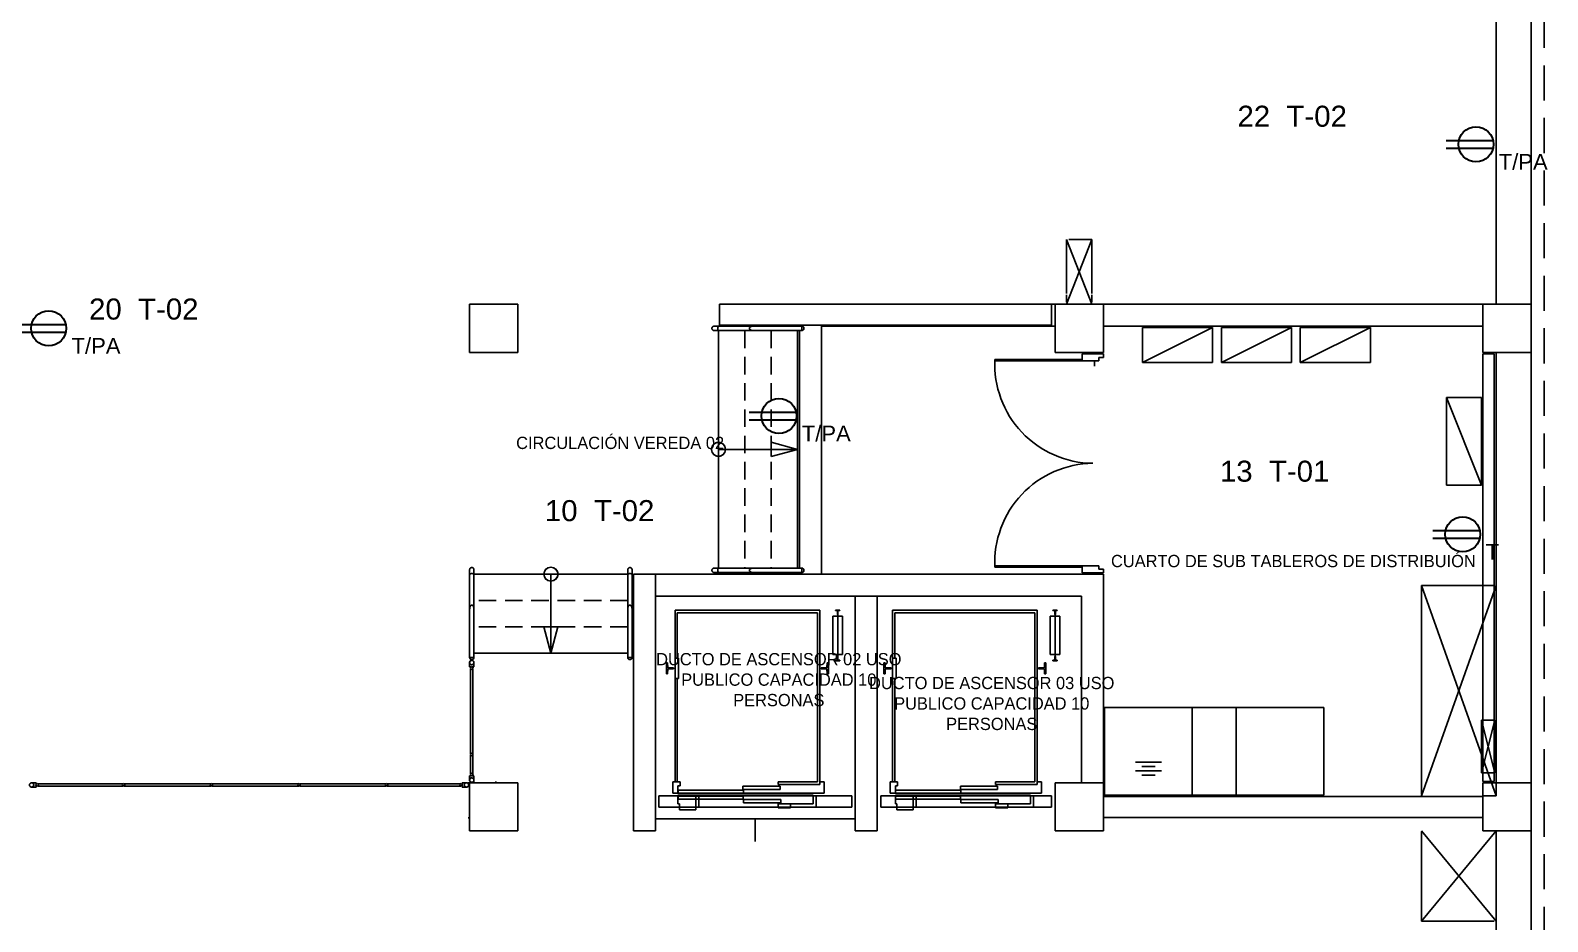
# Model space of a CAD drawing. Header units: metres. Extents: x 0 to 50, y 0 to 40.
# Drawn here: x 32.73 to 50.04, y 9.83 to 20 of the extents above; entities that cross this region are included whole.
import ezdxf

# ---------------------------------------------------------------- set-up
doc = ezdxf.new("R2010")
doc.units = ezdxf.units.M
doc.linetypes.add('dash', pattern=[0.6, 0.4, -0.2])
doc.linetypes.add('trazo pequeño', pattern=[0.3, 0.2, -0.1])
for name, color, linetype in [('ARQ-ASCENSORES', 7, 'Continuous'), ('ARQ-DUCTOS', 7, 'Continuous'), ('ARQ-ESCALERAS', 7, 'Continuous'), ('ARQ-LIMITE', 7, 'Continuous'), ('ARQ-MUROS', 7, 'Continuous'), ('ARQ-NOMBRES', 7, 'Continuous'), ('ARQ-PUERTAS', 7, 'Continuous'), ('EST-COLUMNAS', 7, 'Continuous'), ('EST-PLACAS', 7, 'Continuous')]:
    doc.layers.add(name, color=color, linetype=linetype)
doc.layers.add('IE-TOMAS-T01', color=1, linetype='Continuous', lineweight=30, true_color=0xbb2738)
doc.layers.add('IE-TOMAS-T02', color=5, linetype='Continuous', lineweight=30, true_color=0x1268b2)
doc.styles.add('EI_TEXTO', font='arial.ttf')

# ---------------------------------------------------------------- blocks, each defined once
blk = doc.blocks.new('IE_TN_EST110')
at = {"color": 0, "lineweight": -2}
for p, q in [((-3.4, 0.45), (1.95, 0.45)), ((-3.4, -0.45), (1.95, -0.45))]:
    blk.add_line(p, q, dxfattribs=at)
blk.add_circle((0, 0), 2, dxfattribs=at)
at = {"color": 0, "style": 'EI_TEXTO', "flags": 1}
for tag in ['ALIMENTACION', 'TIPO', 'TABLERO', 'TENSION', 'SISTEMA', 'OBSERVACIONES', 'CONFIGURACION', 'CORRIENTE', 'CLASE_REFERENCIA', 'DESCRIPCION', 'MONTAJE', 'NORMA', 'PAGINA_DGE', 'NUM_TOMAS', 'ESTADO', 'FUENTE_CANTIDADES', 'IP']:
    blk.add_attdef(tag, (0, 0), '', height=2.5, dxfattribs=at)
at = {"color": 0, "style": 'EI_TEXTO'}
for tag, p in [('CODIGO', (10, 0.5)), ('DISTINTIVO', (2.9, -2.6)), ('CIRCUITO', (10, -3)), ('ALTURA', (10, -6.5)), ('NOTA_MONTAJE', (10, -10))]:
    blk.add_attdef(tag, p, '', height=2.5, dxfattribs=at)
blk = doc.blocks.new('IE_TN_M040')
at = {"color": 0, "lineweight": -2}
for p, q in [((-3.4, 0.45), (1.95, 0.45)), ((-3.4, -0.45), (1.95, -0.45))]:
    blk.add_line(p, q, dxfattribs=at)
blk.add_circle((0, 0), 2, dxfattribs=at)
at = {"color": 0, "style": 'EI_TEXTO', "flags": 1}
for tag in ['ALIMENTACION', 'TIPO', 'TABLERO', 'TENSION', 'SISTEMA', 'OBSERVACIONES', 'CONFIGURACION', 'CORRIENTE', 'CLASE_REFERENCIA', 'DESCRIPCION', 'MONTAJE', 'NORMA', 'PAGINA_DGE', 'NUM_TOMAS', 'ESTADO', 'FUENTE_CANTIDADES', 'IP']:
    blk.add_attdef(tag, (0, 0), '', height=2.5, dxfattribs=at)
at = {"color": 0, "style": 'EI_TEXTO'}
for tag, p in [('CODIGO', (10, 0.5)), ('DISTINTIVO', (2.9, -2.6)), ('CIRCUITO', (10, -3)), ('ALTURA', (10, -6.5)), ('NOTA_MONTAJE', (10, -10))]:
    blk.add_attdef(tag, p, '', height=2.5, dxfattribs=at)

msp = doc.modelspace()

# ---------------------------------------------------------------- linework, layer by layer
at = {"layer": 'ARQ-ASCENSORES', "color": 0, "lineweight": -2}
for p, q in [((41.735, 13.385), (40.085, 13.385)), ((40.085, 13.385), (40.085, 11.425)), ((40.11, 12.835), (40.11, 13.355)), ((40.11, 13.355), (41.71, 13.355)), ((41.71, 13.355), (41.71, 11.425)), ((41.735, 11.397), (41.735, 13.385)), ((41.915, 13.386), (41.965, 13.386)), ((41.915, 13.38), (41.915, 13.386)), ((41.937, 13.38), (41.915, 13.38)), ((41.937, 13.336), (41.937, 13.38)), ((41.943, 13.336), (41.937, 13.336)), ((41.94, 12.806), (41.94, 13.386)), ((41.965, 13.38), (41.943, 13.38)), ((41.943, 13.38), (41.943, 13.336)), ((41.965, 13.386), (41.965, 13.38)), ((44.215, 13.385), (42.565, 13.385)), ((42.565, 13.385), (42.565, 11.425)), ((42.59, 12.835), (42.59, 13.355)), ((42.59, 13.355), (44.19, 13.355)), ((44.19, 13.355), (44.19, 11.425)), ((44.215, 11.397), (44.215, 13.385)), ((44.395, 13.386), (44.445, 13.386)), ((44.395, 13.38), (44.395, 13.386)), ((44.417, 13.38), (44.395, 13.38)), ((44.417, 13.336), (44.417, 13.38)), ((44.423, 13.336), (44.417, 13.336)), ((44.42, 12.806), (44.42, 13.386)), ((44.445, 13.38), (44.423, 13.38)), ((44.423, 13.38), (44.423, 13.336)), ((44.445, 13.386), (44.445, 13.38)), ((41.885, 12.88), (41.885, 13.316)), ((41.885, 13.316), (41.995, 13.316)), ((41.995, 13.316), (41.995, 12.88)), ((44.365, 12.88), (44.365, 13.316)), ((44.365, 13.316), (44.475, 13.316)), ((44.475, 13.316), (44.475, 12.88)), ((40.125, 12.835), (40.085, 12.835)), ((40.125, 12.605), (40.125, 12.835)), ((41.995, 12.88), (41.885, 12.88)), ((41.937, 12.812), (41.915, 12.812)), ((41.915, 12.812), (41.915, 12.806)), ((41.943, 12.856), (41.937, 12.856)), ((41.937, 12.856), (41.937, 12.812)), ((41.943, 12.812), (41.943, 12.856)), ((41.965, 12.812), (41.943, 12.812)), ((41.965, 12.806), (41.965, 12.812)), ((42.605, 12.835), (42.565, 12.835)), ((42.605, 12.605), (42.605, 12.835)), ((44.475, 12.88), (44.365, 12.88)), ((44.417, 12.812), (44.395, 12.812)), ((44.395, 12.812), (44.395, 12.806)), ((44.423, 12.856), (44.417, 12.856)), ((44.417, 12.856), (44.417, 12.812)), ((44.423, 12.812), (44.423, 12.856)), ((44.445, 12.812), (44.423, 12.812)), ((44.445, 12.806), (44.445, 12.812)), ((40, 12.784), (39.987, 12.784)), ((39.987, 12.784), (39.987, 12.657)), ((40, 12.657), (39.987, 12.657)), ((40.003, 12.726), (40, 12.784)), ((40.003, 12.714), (40, 12.657)), ((40.068, 12.726), (40.003, 12.726)), ((40.068, 12.714), (40.003, 12.714)), ((40.068, 12.726), (40.068, 12.714)), ((41.752, 12.726), (41.817, 12.726)), ((41.752, 12.726), (41.752, 12.714)), ((41.752, 12.714), (41.817, 12.714)), ((41.817, 12.726), (41.82, 12.784)), ((41.817, 12.714), (41.82, 12.657)), ((41.82, 12.784), (41.833, 12.784)), ((41.82, 12.657), (41.833, 12.657)), ((41.833, 12.784), (41.833, 12.657)), ((41.915, 12.806), (41.965, 12.806)), ((42.48, 12.784), (42.467, 12.784)), ((42.467, 12.784), (42.467, 12.657)), ((42.48, 12.657), (42.467, 12.657)), ((42.483, 12.726), (42.48, 12.784)), ((42.483, 12.714), (42.48, 12.657)), ((42.548, 12.726), (42.483, 12.726)), ((42.548, 12.714), (42.483, 12.714)), ((42.548, 12.726), (42.548, 12.714)), ((44.232, 12.726), (44.297, 12.726)), ((44.232, 12.726), (44.232, 12.714)), ((44.232, 12.714), (44.297, 12.714)), ((44.297, 12.726), (44.3, 12.784)), ((44.297, 12.714), (44.3, 12.657)), ((44.3, 12.784), (44.313, 12.784)), ((44.3, 12.657), (44.313, 12.657)), ((44.313, 12.784), (44.313, 12.657)), ((44.395, 12.806), (44.445, 12.806)), ((40.085, 12.605), (40.125, 12.605)), ((40.11, 11.425), (40.11, 12.605)), ((42.565, 12.605), (42.605, 12.605)), ((42.59, 11.425), (42.59, 12.605)), ((40.143, 11.425), (40.06, 11.425)), ((40.06, 11.425), (40.06, 11.295)), ((40.143, 11.379), (40.143, 11.425)), ((41.26, 11.397), (41.26, 11.425)), ((41.26, 11.425), (41.71, 11.425)), ((41.735, 11.425), (41.785, 11.425)), ((41.785, 11.425), (41.785, 11.295)), ((42.623, 11.425), (42.54, 11.425)), ((42.54, 11.425), (42.54, 11.295)), ((42.623, 11.379), (42.623, 11.425)), ((43.74, 11.397), (43.74, 11.425)), ((43.74, 11.425), (44.19, 11.425)), ((44.215, 11.425), (44.265, 11.425)), ((44.265, 11.425), (44.265, 11.295)), ((40.06, 11.295), (40.118, 11.295)), ((40.118, 11.295), (40.118, 11.379)), ((40.118, 11.379), (40.143, 11.379)), ((40.118, 11.275), (40.118, 11.175)), ((40.32, 11.275), (40.118, 11.275)), ((40.118, 11.275), (41.66, 11.275)), ((40.12, 11.331), (40.865, 11.331)), ((40.12, 11.295), (40.12, 11.331)), ((40.12, 11.295), (40.865, 11.295)), ((40.86, 11.264), (40.12, 11.264)), ((40.12, 11.264), (40.12, 11.228)), ((40.32, 11.105), (40.32, 11.275)), ((40.32, 11.265), (41.66, 11.265)), ((40.859, 11.34), (40.859, 11.376)), ((40.859, 11.376), (41.283, 11.376)), ((41.283, 11.34), (40.859, 11.34)), ((40.86, 11.228), (40.86, 11.264)), ((40.865, 11.331), (40.865, 11.295)), ((41.785, 11.295), (40.865, 11.295)), ((41.735, 11.397), (41.26, 11.397)), ((41.283, 11.376), (41.283, 11.34)), ((41.66, 11.275), (41.66, 11.175)), ((42.54, 11.295), (42.598, 11.295)), ((42.598, 11.295), (42.598, 11.379)), ((42.598, 11.379), (42.623, 11.379)), ((42.598, 11.275), (42.598, 11.175)), ((42.8, 11.275), (42.598, 11.275)), ((42.598, 11.275), (44.14, 11.275)), ((42.6, 11.331), (43.345, 11.331)), ((42.6, 11.295), (42.6, 11.331)), ((42.6, 11.295), (43.345, 11.295)), ((43.34, 11.264), (42.6, 11.264)), ((42.6, 11.264), (42.6, 11.228)), ((42.8, 11.105), (42.8, 11.275)), ((42.8, 11.265), (44.14, 11.265)), ((43.339, 11.34), (43.339, 11.376)), ((43.339, 11.376), (43.763, 11.376)), ((43.763, 11.34), (43.339, 11.34)), ((43.34, 11.228), (43.34, 11.264)), ((43.345, 11.331), (43.345, 11.295)), ((44.265, 11.295), (43.345, 11.295)), ((44.215, 11.397), (43.74, 11.397)), ((43.763, 11.376), (43.763, 11.34)), ((44.14, 11.275), (44.14, 11.175)), ((40.118, 11.175), (40.135, 11.175)), ((40.12, 11.228), (40.86, 11.228)), ((40.135, 11.175), (40.135, 11.105)), ((40.135, 11.105), (40.32, 11.105)), ((41.29, 11.223), (40.864, 11.223)), ((40.864, 11.223), (40.864, 11.187)), ((40.864, 11.187), (41.29, 11.187)), ((41.26, 11.13), (41.26, 11.175)), ((41.26, 11.175), (41.4, 11.175)), ((41.4, 11.13), (41.26, 11.13)), ((41.29, 11.187), (41.29, 11.223)), ((41.66, 11.175), (41.4, 11.175)), ((41.4, 11.175), (41.4, 11.13)), ((42.598, 11.175), (42.615, 11.175)), ((42.6, 11.228), (43.34, 11.228)), ((42.615, 11.175), (42.615, 11.105)), ((42.615, 11.105), (42.8, 11.105)), ((43.77, 11.223), (43.344, 11.223)), ((43.344, 11.223), (43.344, 11.187)), ((43.344, 11.187), (43.77, 11.187)), ((43.74, 11.13), (43.74, 11.175)), ((43.74, 11.175), (43.88, 11.175)), ((43.88, 11.13), (43.74, 11.13)), ((43.77, 11.187), (43.77, 11.223)), ((44.14, 11.175), (43.88, 11.175)), ((43.88, 11.175), (43.88, 11.13))]:
    msp.add_line(p, q, dxfattribs=at)
at = {"layer": 'ARQ-DUCTOS', "color": 0, "lineweight": -2}
for p, q in [((44.55, 17.615), (44.55, 16.998)), ((44.55, 16.875), (44.84, 17.615)), ((44.84, 16.875), (44.55, 17.615)), ((44.84, 17.615), (44.578, 17.615)), ((44.84, 16.998), (44.84, 17.615)), ((44.55, 16.982), (44.55, 16.898)), ((44.84, 16.898), (44.84, 16.982)), ((46.217, 16.61), (45.417, 16.61)), ((45.417, 16.61), (45.417, 16.21)), ((45.417, 16.21), (46.217, 16.61)), ((46.217, 16.21), (46.217, 16.61)), ((47.117, 16.61), (46.317, 16.61)), ((46.317, 16.61), (46.317, 16.21)), ((46.317, 16.21), (47.117, 16.61)), ((47.117, 16.21), (47.117, 16.61)), ((48.017, 16.61), (47.217, 16.61)), ((47.217, 16.61), (47.217, 16.21)), ((47.217, 16.21), (48.017, 16.61)), ((48.017, 16.21), (48.017, 16.61)), ((45.417, 16.21), (46.217, 16.21)), ((46.317, 16.21), (47.117, 16.21)), ((47.217, 16.21), (48.017, 16.21)), ((49.285, 15.81), (48.885, 15.81)), ((48.885, 15.81), (48.885, 14.81)), ((49.285, 14.81), (48.885, 15.81)), ((49.285, 14.81), (49.285, 15.81)), ((48.885, 14.81), (49.285, 14.81)), ((49.292, 13.665), (48.6, 13.665)), ((48.6, 13.665), (48.6, 11.283)), ((48.6, 11.265), (49.45, 13.665)), ((49.45, 11.265), (48.6, 13.665)), ((49.422, 13.665), (49.308, 13.665)), ((45.985, 12.275), (44.985, 12.275)), ((44.985, 12.275), (44.985, 11.275)), ((45.985, 11.275), (45.985, 12.275)), ((45.985, 12.275), (46.485, 12.275)), ((47.485, 12.275), (46.485, 12.275)), ((46.485, 12.275), (46.485, 11.275)), ((47.485, 11.275), (47.485, 12.275)), ((49.435, 12.13), (49.285, 12.13)), ((49.285, 12.13), (49.285, 11.53)), ((49.435, 11.53), (49.285, 12.13)), ((49.285, 11.53), (49.435, 12.13)), ((49.435, 11.53), (49.435, 12.13)), ((45.335, 11.65), (45.635, 11.65)), ((45.41, 11.6), (45.56, 11.6)), ((45.335, 11.55), (45.635, 11.55)), ((45.41, 11.5), (45.56, 11.5)), ((49.285, 11.53), (49.435, 11.53)), ((44.985, 11.275), (45.985, 11.275)), ((46.485, 11.275), (45.985, 11.275)), ((46.485, 11.275), (47.485, 11.275)), ((49.308, 11.265), (49.45, 11.265)), ((49.45, 11.265), (49.45, 11.407)), ((39.86, 11.005), (42.14, 11.005)), ((41, 11.005), (41, 10.745)), ((48.6, 9.835), (49.45, 10.865)), ((49.45, 9.835), (48.6, 10.865)), ((48.6, 10.857), (48.6, 9.835)), ((48.6, 9.835), (49.427, 9.835))]:
    msp.add_line(p, q, dxfattribs=at)
at = {"layer": 'ARQ-ESCALERAS', "color": 0, "lineweight": -2}
for p, q in [((40.58, 16.625), (40.53, 16.625)), ((40.58, 16.625), (40.6, 16.625)), ((40.98, 16.625), (40.58, 16.625)), ((40.58, 16.625), (41.48, 16.625)), ((41.48, 16.625), (41.53, 16.625)), ((41.53, 16.625), (41.53, 16.575)), ((40.53, 16.575), (40.58, 16.575)), ((40.58, 16.575), (40.58, 13.864)), ((40.58, 16.575), (40.98, 16.575)), ((40.58, 16.575), (41.48, 16.575)), ((41.48, 16.575), (41.48, 13.864)), ((41.48, 16.575), (41.53, 16.575)), ((40.508, 15.254), (40.5, 15.219)), ((40.53, 15.282), (40.508, 15.254)), ((40.562, 15.297), (40.53, 15.282)), ((40.598, 15.297), (40.562, 15.297)), ((40.63, 15.282), (40.598, 15.297)), ((40.652, 15.254), (40.63, 15.282)), ((40.66, 15.219), (40.652, 15.254)), ((41.48, 15.219), (41.18, 15.3)), ((41.18, 15.3), (41.18, 15.139)), ((40.5, 15.219), (40.508, 15.185)), ((40.508, 15.185), (40.53, 15.157)), ((40.53, 15.157), (40.562, 15.141)), ((40.562, 15.141), (40.598, 15.141)), ((40.58, 15.219), (40.88, 15.219)), ((40.598, 15.141), (40.63, 15.157)), ((40.63, 15.157), (40.652, 15.185)), ((40.652, 15.185), (40.66, 15.219)), ((40.88, 15.219), (41.18, 15.219)), ((41.18, 15.219), (41.48, 15.219)), ((41.18, 15.139), (41.48, 15.219)), ((38.633, 13.867), (38.605, 13.845)), ((38.668, 13.875), (38.633, 13.867)), ((38.703, 13.867), (38.668, 13.875)), ((38.73, 13.845), (38.703, 13.867)), ((40.58, 13.864), (40.53, 13.864)), ((40.98, 13.864), (40.58, 13.864)), ((40.58, 13.864), (41.48, 13.864)), ((41.48, 13.864), (41.53, 13.864)), ((41.53, 13.864), (41.53, 13.814)), ((37.741, 13.845), (37.741, 13.795)), ((37.741, 13.795), (37.741, 13.495)), ((37.741, 13.795), (37.741, 13.395)), ((37.741, 13.795), (37.741, 12.895)), ((37.791, 13.795), (37.791, 13.845)), ((39.545, 13.795), (37.791, 13.795)), ((37.791, 13.395), (37.791, 13.795)), ((37.791, 13.795), (37.791, 12.895)), ((38.605, 13.845), (38.59, 13.813)), ((38.59, 13.813), (38.59, 13.777)), ((38.59, 13.777), (38.605, 13.745)), ((38.605, 13.745), (38.633, 13.723)), ((38.633, 13.723), (38.668, 13.715)), ((38.668, 13.795), (38.668, 13.495)), ((38.668, 13.715), (38.703, 13.723)), ((38.703, 13.723), (38.73, 13.745)), ((38.746, 13.813), (38.73, 13.845)), ((38.73, 13.745), (38.746, 13.777)), ((38.746, 13.777), (38.746, 13.813)), ((39.545, 13.845), (39.545, 13.795)), ((39.545, 13.795), (39.545, 13.395)), ((39.545, 13.795), (39.545, 12.895)), ((39.595, 13.795), (39.595, 13.845)), ((39.595, 13.795), (39.595, 13.495)), ((39.595, 13.395), (39.595, 13.795)), ((39.595, 13.795), (39.595, 12.895)), ((40.53, 13.814), (40.58, 13.814)), ((40.58, 13.814), (40.88, 13.814)), ((40.58, 13.814), (40.98, 13.814)), ((40.58, 13.814), (41.48, 13.814)), ((40.88, 13.814), (41.18, 13.814)), ((41.18, 13.814), (41.48, 13.814)), ((41.48, 13.814), (41.53, 13.814)), ((37.741, 13.495), (37.741, 13.195)), ((38.668, 13.495), (38.668, 13.195)), ((39.595, 13.495), (39.595, 13.195)), ((37.741, 13.195), (37.741, 12.895)), ((38.748, 13.195), (38.588, 13.195)), ((38.588, 13.195), (38.668, 12.895)), ((38.668, 13.195), (38.668, 12.895)), ((38.668, 12.895), (38.748, 13.195)), ((39.595, 13.195), (39.595, 12.895)), ((37.741, 12.895), (37.741, 12.845)), ((37.791, 12.845), (37.741, 12.845)), ((39.545, 12.895), (37.791, 12.895)), ((37.791, 12.895), (37.791, 12.845)), ((39.545, 12.895), (39.545, 12.845)), ((39.595, 12.845), (39.545, 12.845)), ((39.595, 12.895), (39.595, 12.845)), ((37.74, 12.786), (37.74, 12.736)), ((37.74, 12.736), (37.752, 12.736)), ((37.752, 12.736), (37.752, 12.731)), ((37.757, 12.736), (37.752, 12.736)), ((37.752, 12.736), (37.752, 12.732)), ((37.752, 12.717), (37.752, 11.744)), ((37.778, 12.736), (37.772, 12.736)), ((37.778, 12.73), (37.778, 12.736)), ((37.778, 12.731), (37.778, 12.736)), ((37.778, 12.736), (37.79, 12.736)), ((37.778, 11.743), (37.778, 12.716)), ((37.79, 12.736), (37.79, 12.786)), ((37.752, 11.73), (37.752, 11.516)), ((37.752, 11.73), (37.752, 11.517)), ((37.778, 11.515), (37.778, 11.729)), ((37.778, 11.516), (37.778, 11.729)), ((37.74, 11.496), (37.74, 11.446)), ((37.752, 11.496), (37.74, 11.496)), ((37.752, 11.502), (37.752, 11.496)), ((37.752, 11.496), (37.757, 11.496)), ((37.773, 11.496), (37.778, 11.496)), ((37.778, 11.496), (37.778, 11.501)), ((37.79, 11.496), (37.778, 11.496)), ((37.79, 11.446), (37.79, 11.496)), ((32.795, 11.415), (32.745, 11.415)), ((32.745, 11.365), (32.795, 11.365)), ((32.795, 11.403), (32.795, 11.415)), ((32.8, 11.403), (32.795, 11.403)), ((32.795, 11.403), (32.795, 11.399)), ((32.795, 11.383), (32.795, 11.377)), ((32.795, 11.377), (32.801, 11.377)), ((32.795, 11.365), (32.795, 11.377)), ((33.788, 11.403), (32.814, 11.403)), ((32.815, 11.377), (33.789, 11.377)), ((34.788, 11.403), (33.801, 11.403)), ((33.803, 11.377), (34.789, 11.377)), ((35.788, 11.403), (34.801, 11.403)), ((34.803, 11.377), (35.789, 11.377)), ((36.788, 11.403), (35.801, 11.403)), ((35.803, 11.377), (36.789, 11.377)), ((37.635, 11.403), (36.801, 11.403)), ((36.803, 11.377), (37.636, 11.377)), ((37.655, 11.403), (37.649, 11.403)), ((37.65, 11.377), (37.655, 11.377)), ((37.705, 11.415), (37.655, 11.415)), ((37.655, 11.415), (37.655, 11.403)), ((37.655, 11.399), (37.655, 11.403)), ((37.655, 11.377), (37.655, 11.382)), ((37.655, 11.377), (37.655, 11.365)), ((37.655, 11.365), (37.705, 11.365))]:
    msp.add_line(p, q, dxfattribs=at)
at = {"layer": 'ARQ-ESCALERAS', "color": 0, "linetype": 'Trazo pequeño', "lineweight": -2}
for p, q in [((40.88, 16.575), (40.88, 13.864)), ((41.18, 16.575), (41.18, 13.864)), ((39.545, 13.495), (37.791, 13.495)), ((39.545, 13.195), (37.791, 13.195))]:
    msp.add_line(p, q, dxfattribs=at)
at = {"layer": 'ARQ-ESCALERAS', "color": 0, "lineweight": -2, "flags": 128}
for points in [[(40.98, 16.625), (40.971, 16.624), (40.962, 16.623), (40.954, 16.621), (40.947, 16.618), (40.941, 16.615), (40.937, 16.611), (40.933, 16.606), (40.932, 16.602), (40.932, 16.597), (40.933, 16.593), (40.937, 16.588), (40.941, 16.585), (40.947, 16.581), (40.954, 16.578), (40.962, 16.576), (40.971, 16.575), (40.98, 16.575)], [(40.98, 13.864), (40.971, 13.864), (40.962, 13.862), (40.954, 13.86), (40.947, 13.858), (40.941, 13.854), (40.937, 13.85), (40.933, 13.846), (40.932, 13.841), (40.932, 13.837), (40.933, 13.832), (40.937, 13.828), (40.941, 13.824), (40.947, 13.821), (40.954, 13.818), (40.962, 13.816), (40.971, 13.815), (40.98, 13.814)], [(37.791, 13.395), (37.791, 13.404), (37.789, 13.413), (37.787, 13.421), (37.785, 13.428), (37.781, 13.434), (37.777, 13.438), (37.773, 13.442), (37.768, 13.443), (37.764, 13.443), (37.759, 13.442), (37.755, 13.438), (37.751, 13.434), (37.748, 13.428), (37.745, 13.421), (37.743, 13.413), (37.742, 13.404), (37.741, 13.395)], [(39.595, 13.395), (39.594, 13.404), (39.593, 13.413), (39.591, 13.421), (39.588, 13.428), (39.585, 13.434), (39.581, 13.438), (39.576, 13.442), (39.572, 13.443), (39.567, 13.443), (39.563, 13.442), (39.558, 13.438), (39.555, 13.434), (39.551, 13.428), (39.548, 13.421), (39.546, 13.413), (39.545, 13.404), (39.545, 13.395)]]:
    msp.add_lwpolyline(points, dxfattribs=at)
at = {"layer": 'ARQ-ESCALERAS', "color": 0, "lineweight": -2}
for centre in [(40.58, 15.219), (38.668, 13.795)]:
    msp.add_circle(centre, 0.08, dxfattribs=at)
for centre, radius, start, end in [((41.53, 16.6), 0.025, -90, 90), ((41.53, 13.839), 0.025, -90, 90), ((37.765, 12.786), 0.025, 0, 180), ((37.766, 12.845), 0.025, 180, 0), ((39.57, 12.845), 0.025, 180, 0), ((37.765, 12.786), 0.025, 180, 0), ((37.765, 11.446), 0.025, 0, 180), ((37.765, 11.446), 0.025, 180, 0), ((32.745, 11.39), 0.025, 90, -90), ((32.745, 11.39), 0.025, -90, 90), ((32.808, 11.39), 0.015, 90, -90), ((32.808, 11.39), 0.015, -90, 90), ((33.795, 11.39), 0.015, 90, -90), ((33.795, 11.39), 0.015, -90, 90), ((34.795, 11.39), 0.015, 90, -90), ((34.795, 11.39), 0.015, -90, 90), ((35.795, 11.39), 0.015, 90, -90), ((35.795, 11.39), 0.015, -90, 90), ((36.795, 11.39), 0.015, 90, -90), ((36.795, 11.39), 0.015, -90, 90), ((37.643, 11.39), 0.015, 90, -90), ((37.643, 11.39), 0.015, -90, 90), ((37.705, 11.39), 0.025, 90, -90), ((37.705, 11.39), 0.025, -90, 90)]:
    msp.add_arc(centre, radius, start, end, dxfattribs=at)
at = {"layer": 'ARQ-ESCALERAS', "color": 0, "lineweight": -2, "extrusion": (0, 0, -1)}
for centre, start, end in [((-37.765, 12.724), 0, -180), ((-37.765, 12.724), -180, 0), ((-37.765, 11.736), 0, -180), ((-37.765, 11.736), -180, 0), ((-37.765, 11.509), 0, -180), ((-37.765, 11.509), -180, 0)]:
    msp.add_arc(centre, 0.015, start, end, dxfattribs=at)
at = {"layer": 'ARQ-ESCALERAS', "color": 0, "lineweight": -2}
for points, knots in [([(40.53, 16.575), (40.528, 16.575), (40.525, 16.575), (40.52, 16.576), (40.518, 16.578), (40.516, 16.579), (40.514, 16.58), (40.513, 16.582), (40.511, 16.583), (40.51, 16.585), (40.508, 16.587), (40.507, 16.59), (40.505, 16.594), (40.505, 16.6), (40.505, 16.605), (40.507, 16.609), (40.508, 16.612), (40.51, 16.614), (40.511, 16.616), (40.513, 16.618), (40.515, 16.619), (40.517, 16.621), (40.519, 16.622), (40.521, 16.623), (40.525, 16.624), (40.528, 16.625), (40.53, 16.625)], [0, 0, 0, 0, 0.083333, 0.125, 0.166667, 0.1875, 0.208333, 0.25, 0.270833, 0.291667, 0.333333, 0.375, 0.416667, 0.5, 0.583333, 0.625, 0.666667, 0.708333, 0.729167, 0.75, 0.791667, 0.833333, 0.854167, 0.875, 0.916667, 1, 1, 1, 1]), ([(40.58, 16.575), (40.579, 16.575), (40.578, 16.575), (40.576, 16.578), (40.575, 16.582), (40.574, 16.589), (40.573, 16.6), (40.574, 16.61), (40.575, 16.617), (40.576, 16.621), (40.578, 16.624), (40.579, 16.625), (40.58, 16.625)], [0, 0, 0, 0, 0.083333, 0.166667, 0.25, 0.333333, 0.5, 0.666667, 0.75, 0.833333, 0.916667, 1, 1, 1, 1]), ([(41.544, 16.62), (41.544, 16.621), (41.543, 16.621), (41.541, 16.622), (41.539, 16.623), (41.535, 16.624), (41.532, 16.625), (41.53, 16.625)], [0.807426, 0.807426, 0.807426, 0.807426, 0.8333333, 0.8541667, 0.875, 0.9166667, 1, 1, 1, 1]), ([(41.554, 16.608), (41.553, 16.608), (41.553, 16.61), (41.552, 16.612), (41.55, 16.614), (41.549, 16.616), (41.547, 16.618), (41.546, 16.619), (41.545, 16.619)], [0.6072307, 0.6072307, 0.6072307, 0.6072307, 0.625, 0.6666667, 0.7083333, 0.7291667, 0.75, 0.7916667, 0.7916667, 0.7916667, 0.7916667]), ([(41.53, 16.575), (41.532, 16.575), (41.535, 16.575), (41.54, 16.576), (41.542, 16.578), (41.544, 16.579), (41.544, 16.579), (41.544, 16.579)], [0, 0, 0, 0, 0.0833333, 0.125, 0.1666667, 0.1875, 0.192574, 0.192574, 0.192574, 0.192574]), ([(41.545, 16.58), (41.546, 16.58), (41.547, 16.582), (41.549, 16.583), (41.55, 16.585), (41.552, 16.587), (41.553, 16.589), (41.553, 16.591), (41.554, 16.591)], [0.2083333, 0.2083333, 0.2083333, 0.2083333, 0.25, 0.2708333, 0.2916667, 0.3333333, 0.375, 0.3927693, 0.3927693, 0.3927693, 0.3927693]), ([(37.741, 13.845), (37.741, 13.847), (37.742, 13.85), (37.743, 13.855), (37.744, 13.857), (37.745, 13.859), (37.747, 13.861), (37.748, 13.862), (37.75, 13.864), (37.751, 13.865), (37.754, 13.867), (37.757, 13.868), (37.761, 13.87), (37.766, 13.87), (37.772, 13.87), (37.776, 13.868), (37.779, 13.867), (37.781, 13.865), (37.783, 13.864), (37.784, 13.862), (37.786, 13.86), (37.788, 13.858), (37.789, 13.856), (37.79, 13.854), (37.791, 13.85), (37.791, 13.847), (37.791, 13.845)], [0, 0, 0, 0, 0.083333, 0.125, 0.166667, 0.1875, 0.208333, 0.25, 0.270833, 0.291667, 0.333333, 0.375, 0.416667, 0.5, 0.583333, 0.625, 0.666667, 0.708333, 0.729167, 0.75, 0.791667, 0.833333, 0.854167, 0.875, 0.916667, 1, 1, 1, 1]), ([(39.545, 13.845), (39.545, 13.847), (39.545, 13.85), (39.546, 13.855), (39.548, 13.857), (39.549, 13.859), (39.55, 13.861), (39.552, 13.862), (39.553, 13.864), (39.555, 13.865), (39.557, 13.867), (39.56, 13.868), (39.564, 13.87), (39.57, 13.87), (39.575, 13.87), (39.579, 13.868), (39.582, 13.867), (39.584, 13.865), (39.586, 13.864), (39.588, 13.862), (39.589, 13.86), (39.591, 13.858), (39.592, 13.856), (39.593, 13.854), (39.594, 13.85), (39.595, 13.847), (39.595, 13.845)], [0, 0, 0, 0, 0.083333, 0.125, 0.166667, 0.1875, 0.208333, 0.25, 0.270833, 0.291667, 0.333333, 0.375, 0.416667, 0.5, 0.583333, 0.625, 0.666667, 0.708333, 0.729167, 0.75, 0.791667, 0.833333, 0.854167, 0.875, 0.916667, 1, 1, 1, 1]), ([(40.53, 13.814), (40.528, 13.814), (40.525, 13.815), (40.52, 13.816), (40.518, 13.817), (40.516, 13.818), (40.514, 13.82), (40.513, 13.821), (40.511, 13.823), (40.51, 13.824), (40.508, 13.827), (40.507, 13.83), (40.505, 13.834), (40.505, 13.839), (40.505, 13.845), (40.507, 13.849), (40.508, 13.852), (40.51, 13.854), (40.511, 13.856), (40.513, 13.857), (40.515, 13.859), (40.517, 13.861), (40.519, 13.862), (40.521, 13.862), (40.525, 13.864), (40.528, 13.864), (40.53, 13.864)], [0, 0, 0, 0, 0.083333, 0.125, 0.166667, 0.1875, 0.208333, 0.25, 0.270833, 0.291667, 0.333333, 0.375, 0.416667, 0.5, 0.583333, 0.625, 0.666667, 0.708333, 0.729167, 0.75, 0.791667, 0.833333, 0.854167, 0.875, 0.916667, 1, 1, 1, 1]), ([(40.58, 13.814), (40.579, 13.814), (40.578, 13.815), (40.576, 13.817), (40.575, 13.821), (40.574, 13.828), (40.573, 13.839), (40.574, 13.85), (40.575, 13.857), (40.576, 13.861), (40.578, 13.864), (40.579, 13.864), (40.58, 13.864)], [0, 0, 0, 0, 0.083333, 0.166667, 0.25, 0.333333, 0.5, 0.666667, 0.75, 0.833333, 0.916667, 1, 1, 1, 1]), ([(41.544, 13.86), (41.544, 13.86), (41.543, 13.861), (41.541, 13.862), (41.539, 13.862), (41.535, 13.864), (41.532, 13.864), (41.53, 13.864)], [0.807426, 0.807426, 0.807426, 0.807426, 0.8333333, 0.8541667, 0.875, 0.9166667, 1, 1, 1, 1]), ([(41.554, 13.847), (41.553, 13.848), (41.553, 13.849), (41.552, 13.852), (41.55, 13.854), (41.549, 13.856), (41.547, 13.857), (41.546, 13.858), (41.545, 13.859)], [0.6072307, 0.6072307, 0.6072307, 0.6072307, 0.625, 0.6666667, 0.7083333, 0.7291667, 0.75, 0.7916667, 0.7916667, 0.7916667, 0.7916667]), ([(37.741, 13.795), (37.741, 13.796), (37.742, 13.797), (37.744, 13.799), (37.748, 13.8), (37.755, 13.801), (37.766, 13.802), (37.777, 13.801), (37.784, 13.8), (37.788, 13.799), (37.791, 13.797), (37.791, 13.796), (37.791, 13.795)], [0, 0, 0, 0, 0.083333, 0.166667, 0.25, 0.333333, 0.5, 0.666667, 0.75, 0.833333, 0.916667, 1, 1, 1, 1]), ([(39.545, 13.795), (39.545, 13.796), (39.545, 13.797), (39.548, 13.799), (39.552, 13.8), (39.559, 13.801), (39.57, 13.802), (39.58, 13.801), (39.587, 13.8), (39.591, 13.799), (39.594, 13.797), (39.595, 13.796), (39.595, 13.795)], [0, 0, 0, 0, 0.083333, 0.166667, 0.25, 0.333333, 0.5, 0.666667, 0.75, 0.833333, 0.916667, 1, 1, 1, 1]), ([(41.53, 13.814), (41.532, 13.814), (41.535, 13.815), (41.54, 13.816), (41.542, 13.817), (41.544, 13.818), (41.544, 13.818), (41.544, 13.819)], [0, 0, 0, 0, 0.0833333, 0.125, 0.1666667, 0.1875, 0.192574, 0.192574, 0.192574, 0.192574]), ([(41.545, 13.819), (41.546, 13.82), (41.547, 13.821), (41.549, 13.823), (41.55, 13.824), (41.552, 13.827), (41.553, 13.829), (41.553, 13.83), (41.554, 13.831)], [0.2083333, 0.2083333, 0.2083333, 0.2083333, 0.25, 0.2708333, 0.2916667, 0.3333333, 0.375, 0.3927693, 0.3927693, 0.3927693, 0.3927693]), ([(37.741, 12.845), (37.741, 12.843), (37.742, 12.84), (37.743, 12.835), (37.744, 12.833), (37.745, 12.831), (37.746, 12.831), (37.746, 12.831)], [0, 0, 0, 0, 0.0833333, 0.125, 0.1666667, 0.1875, 0.192574, 0.192574, 0.192574, 0.192574]), ([(37.745, 12.802), (37.746, 12.802), (37.747, 12.804), (37.749, 12.805), (37.75, 12.807), (37.753, 12.808), (37.755, 12.809), (37.756, 12.81), (37.757, 12.81)], [0.2083333, 0.2083333, 0.2083333, 0.2083333, 0.25, 0.2708333, 0.2916667, 0.3333333, 0.375, 0.3927693, 0.3927693, 0.3927693, 0.3927693]), ([(37.746, 12.83), (37.747, 12.829), (37.748, 12.828), (37.75, 12.826), (37.751, 12.825), (37.754, 12.823), (37.756, 12.822), (37.757, 12.822), (37.758, 12.821)], [0.2083333, 0.2083333, 0.2083333, 0.2083333, 0.25, 0.2708333, 0.2916667, 0.3333333, 0.375, 0.3927693, 0.3927693, 0.3927693, 0.3927693]), ([(37.773, 12.81), (37.774, 12.81), (37.775, 12.809), (37.778, 12.808), (37.78, 12.807), (37.782, 12.805), (37.783, 12.804), (37.784, 12.802), (37.785, 12.802)], [0.6072307, 0.6072307, 0.6072307, 0.6072307, 0.625, 0.6666667, 0.7083333, 0.7291667, 0.75, 0.7916667, 0.7916667, 0.7916667, 0.7916667]), ([(37.774, 12.821), (37.775, 12.822), (37.776, 12.822), (37.779, 12.823), (37.781, 12.825), (37.783, 12.826), (37.784, 12.828), (37.785, 12.829), (37.786, 12.83)], [0.6072307, 0.6072307, 0.6072307, 0.6072307, 0.625, 0.6666667, 0.7083333, 0.7291667, 0.75, 0.7916667, 0.7916667, 0.7916667, 0.7916667]), ([(37.787, 12.831), (37.787, 12.831), (37.788, 12.832), (37.789, 12.834), (37.79, 12.836), (37.791, 12.84), (37.791, 12.843), (37.791, 12.845)], [0.807426, 0.807426, 0.807426, 0.807426, 0.8333333, 0.8541667, 0.875, 0.9166667, 1, 1, 1, 1]), ([(39.545, 12.845), (39.545, 12.843), (39.545, 12.84), (39.546, 12.835), (39.548, 12.833), (39.549, 12.831), (39.549, 12.831), (39.549, 12.831)], [0, 0, 0, 0, 0.0833333, 0.125, 0.1666667, 0.1875, 0.192574, 0.192574, 0.192574, 0.192574]), ([(39.55, 12.83), (39.55, 12.829), (39.552, 12.828), (39.553, 12.826), (39.555, 12.825), (39.557, 12.823), (39.559, 12.822), (39.561, 12.822), (39.561, 12.821)], [0.2083333, 0.2083333, 0.2083333, 0.2083333, 0.25, 0.2708333, 0.2916667, 0.3333333, 0.375, 0.3927693, 0.3927693, 0.3927693, 0.3927693]), ([(39.578, 12.821), (39.578, 12.822), (39.58, 12.822), (39.582, 12.823), (39.584, 12.825), (39.586, 12.826), (39.588, 12.828), (39.589, 12.829), (39.589, 12.83)], [0.6072307, 0.6072307, 0.6072307, 0.6072307, 0.625, 0.6666667, 0.7083333, 0.7291667, 0.75, 0.7916667, 0.7916667, 0.7916667, 0.7916667]), ([(39.59, 12.831), (39.591, 12.831), (39.591, 12.832), (39.592, 12.834), (39.593, 12.836), (39.594, 12.84), (39.595, 12.843), (39.595, 12.845)], [0.807426, 0.807426, 0.807426, 0.807426, 0.8333333, 0.8541667, 0.875, 0.9166667, 1, 1, 1, 1]), ([(37.74, 12.786), (37.74, 12.789), (37.741, 12.792), (37.742, 12.796), (37.743, 12.798), (37.744, 12.8), (37.744, 12.801), (37.745, 12.801)], [0, 0, 0, 0, 0.0833333, 0.125, 0.1666667, 0.1875, 0.192574, 0.192574, 0.192574, 0.192574]), ([(37.745, 12.772), (37.744, 12.773), (37.744, 12.774), (37.743, 12.775), (37.742, 12.777), (37.741, 12.781), (37.74, 12.784), (37.74, 12.786)], [0.807426, 0.807426, 0.807426, 0.807426, 0.8333333, 0.8541667, 0.875, 0.9166667, 0.9935074, 0.9935074, 0.9935074, 0.9935074]), ([(37.757, 12.763), (37.756, 12.763), (37.755, 12.764), (37.753, 12.765), (37.75, 12.766), (37.749, 12.768), (37.747, 12.769), (37.746, 12.77), (37.745, 12.771)], [0.6072307, 0.6072307, 0.6072307, 0.6072307, 0.625, 0.6666667, 0.7083333, 0.7291667, 0.75, 0.7916667, 0.7916667, 0.7916667, 0.7916667]), ([(37.785, 12.771), (37.784, 12.77), (37.783, 12.769), (37.782, 12.768), (37.78, 12.766), (37.778, 12.765), (37.775, 12.764), (37.774, 12.763), (37.773, 12.763)], [0.2083333, 0.2083333, 0.2083333, 0.2083333, 0.25, 0.2708333, 0.2916667, 0.3333333, 0.375, 0.3927693, 0.3927693, 0.3927693, 0.3927693]), ([(37.786, 12.801), (37.786, 12.8), (37.787, 12.799), (37.788, 12.797), (37.788, 12.795), (37.79, 12.792), (37.79, 12.789), (37.79, 12.786)], [0.807426, 0.807426, 0.807426, 0.807426, 0.8333333, 0.8541667, 0.875, 0.9166667, 1, 1, 1, 1]), ([(37.79, 12.786), (37.79, 12.784), (37.79, 12.781), (37.788, 12.777), (37.787, 12.774), (37.786, 12.773), (37.786, 12.772), (37.786, 12.772)], [0.0064926, 0.0064926, 0.0064926, 0.0064926, 0.0833333, 0.125, 0.1666667, 0.1875, 0.192574, 0.192574, 0.192574, 0.192574]), ([(37.745, 11.461), (37.744, 11.46), (37.744, 11.459), (37.743, 11.457), (37.742, 11.455), (37.741, 11.452), (37.74, 11.449), (37.74, 11.446)], [0.807426, 0.807426, 0.807426, 0.807426, 0.8333333, 0.8541667, 0.875, 0.9166667, 1, 1, 1, 1]), ([(37.74, 11.446), (37.74, 11.444), (37.741, 11.441), (37.742, 11.437), (37.743, 11.434), (37.744, 11.433), (37.744, 11.432), (37.745, 11.432)], [0, 0, 0, 0, 0.0833333, 0.125, 0.1666667, 0.1875, 0.192574, 0.192574, 0.192574, 0.192574]), ([(37.757, 11.47), (37.756, 11.47), (37.755, 11.469), (37.753, 11.468), (37.75, 11.467), (37.749, 11.465), (37.747, 11.464), (37.746, 11.462), (37.745, 11.462)], [0.6072307, 0.6072307, 0.6072307, 0.6072307, 0.625, 0.6666667, 0.7083333, 0.7291667, 0.75, 0.7916667, 0.7916667, 0.7916667, 0.7916667]), ([(37.745, 11.431), (37.746, 11.43), (37.747, 11.429), (37.749, 11.428), (37.75, 11.426), (37.753, 11.425), (37.755, 11.424), (37.756, 11.423), (37.757, 11.423)], [0.2083333, 0.2083333, 0.2083333, 0.2083333, 0.25, 0.2708333, 0.2916667, 0.3333333, 0.375, 0.3927693, 0.3927693, 0.3927693, 0.3927693]), ([(37.785, 11.462), (37.784, 11.462), (37.783, 11.464), (37.782, 11.465), (37.78, 11.467), (37.778, 11.468), (37.775, 11.469), (37.774, 11.47), (37.773, 11.47)], [0.2083333, 0.2083333, 0.2083333, 0.2083333, 0.25, 0.2708333, 0.2916667, 0.3333333, 0.375, 0.3927693, 0.3927693, 0.3927693, 0.3927693]), ([(37.773, 11.423), (37.774, 11.423), (37.775, 11.424), (37.778, 11.425), (37.78, 11.426), (37.782, 11.428), (37.783, 11.429), (37.784, 11.43), (37.785, 11.431)], [0.6072307, 0.6072307, 0.6072307, 0.6072307, 0.625, 0.6666667, 0.7083333, 0.7291667, 0.75, 0.7916667, 0.7916667, 0.7916667, 0.7916667]), ([(37.79, 11.446), (37.79, 11.449), (37.79, 11.452), (37.788, 11.456), (37.787, 11.458), (37.786, 11.46), (37.786, 11.461), (37.786, 11.461)], [0, 0, 0, 0, 0.0833333, 0.125, 0.1666667, 0.1875, 0.192574, 0.192574, 0.192574, 0.192574]), ([(37.786, 11.432), (37.786, 11.433), (37.787, 11.434), (37.788, 11.435), (37.788, 11.437), (37.79, 11.441), (37.79, 11.444), (37.79, 11.446)], [0.807426, 0.807426, 0.807426, 0.807426, 0.8333333, 0.8541667, 0.875, 0.9166667, 1, 1, 1, 1]), ([(32.731, 11.411), (32.731, 11.411), (32.732, 11.412), (32.734, 11.412), (32.736, 11.413), (32.74, 11.415), (32.743, 11.415), (32.745, 11.415)], [0.807426, 0.807426, 0.807426, 0.807426, 0.8333333, 0.8541667, 0.875, 0.9166667, 1, 1, 1, 1]), ([(32.745, 11.365), (32.743, 11.365), (32.74, 11.365), (32.735, 11.367), (32.733, 11.368), (32.731, 11.369), (32.731, 11.369), (32.731, 11.369)], [0, 0, 0, 0, 0.0833333, 0.125, 0.1666667, 0.1875, 0.192574, 0.192574, 0.192574, 0.192574]), ([(32.745, 11.415), (32.747, 11.415), (32.75, 11.415), (32.755, 11.413), (32.757, 11.412), (32.759, 11.411), (32.759, 11.411), (32.759, 11.411)], [0, 0, 0, 0, 0.0833333, 0.125, 0.1666667, 0.1875, 0.192574, 0.192574, 0.192574, 0.192574]), ([(32.759, 11.369), (32.759, 11.369), (32.758, 11.368), (32.756, 11.368), (32.754, 11.367), (32.75, 11.365), (32.747, 11.365), (32.745, 11.365)], [0.807426, 0.807426, 0.807426, 0.807426, 0.8333333, 0.8541667, 0.875, 0.9166667, 1, 1, 1, 1]), ([(32.76, 11.41), (32.761, 11.409), (32.762, 11.408), (32.764, 11.406), (32.765, 11.405), (32.767, 11.403), (32.768, 11.4), (32.768, 11.399), (32.769, 11.398)], [0.2083333, 0.2083333, 0.2083333, 0.2083333, 0.25, 0.2708333, 0.2916667, 0.3333333, 0.375, 0.3927693, 0.3927693, 0.3927693, 0.3927693]), ([(32.769, 11.382), (32.768, 11.381), (32.768, 11.38), (32.767, 11.377), (32.765, 11.375), (32.764, 11.374), (32.762, 11.372), (32.761, 11.371), (32.76, 11.37)], [0.6072307, 0.6072307, 0.6072307, 0.6072307, 0.625, 0.6666667, 0.7083333, 0.7291667, 0.75, 0.7916667, 0.7916667, 0.7916667, 0.7916667]), ([(37.681, 11.398), (37.681, 11.397), (37.68, 11.395), (37.68, 11.39), (37.68, 11.386), (37.681, 11.384)], [0.4004652, 0.4004652, 0.4004652, 0.4004652, 0.4166667, 0.5, 0.5833333, 0.5833333, 0.5833333, 0.5833333]), ([(37.69, 11.41), (37.689, 11.409), (37.688, 11.408), (37.686, 11.406), (37.685, 11.405), (37.683, 11.403), (37.682, 11.4), (37.682, 11.399), (37.681, 11.398)], [0.2083333, 0.2083333, 0.2083333, 0.2083333, 0.25, 0.2708333, 0.2916667, 0.3333333, 0.375, 0.3927693, 0.3927693, 0.3927693, 0.3927693]), ([(37.681, 11.382), (37.682, 11.381), (37.682, 11.38), (37.683, 11.377), (37.685, 11.375), (37.686, 11.374), (37.688, 11.372), (37.689, 11.371), (37.69, 11.37)], [0.6072307, 0.6072307, 0.6072307, 0.6072307, 0.625, 0.6666667, 0.7083333, 0.7291667, 0.75, 0.7916667, 0.7916667, 0.7916667, 0.7916667]), ([(37.705, 11.415), (37.703, 11.415), (37.7, 11.415), (37.695, 11.413), (37.693, 11.412), (37.691, 11.411), (37.691, 11.411), (37.691, 11.411)], [0, 0, 0, 0, 0.0833333, 0.125, 0.1666667, 0.1875, 0.192574, 0.192574, 0.192574, 0.192574]), ([(37.691, 11.369), (37.691, 11.369), (37.692, 11.368), (37.694, 11.368), (37.696, 11.367), (37.7, 11.365), (37.703, 11.365), (37.705, 11.365)], [0.807426, 0.807426, 0.807426, 0.807426, 0.8333333, 0.8541667, 0.875, 0.9166667, 1, 1, 1, 1]), ([(37.719, 11.411), (37.719, 11.411), (37.718, 11.412), (37.716, 11.412), (37.714, 11.413), (37.71, 11.415), (37.707, 11.415), (37.705, 11.415)], [0.807426, 0.807426, 0.807426, 0.807426, 0.8333333, 0.8541667, 0.875, 0.9166667, 1, 1, 1, 1]), ([(37.705, 11.365), (37.707, 11.365), (37.71, 11.365), (37.715, 11.367), (37.717, 11.368), (37.719, 11.369), (37.719, 11.369), (37.719, 11.369)], [0, 0, 0, 0, 0.0833333, 0.125, 0.1666667, 0.1875, 0.192574, 0.192574, 0.192574, 0.192574]), ([(37.729, 11.398), (37.728, 11.399), (37.728, 11.4), (37.727, 11.403), (37.725, 11.405), (37.724, 11.406), (37.722, 11.408), (37.721, 11.409), (37.72, 11.41)], [0.6072307, 0.6072307, 0.6072307, 0.6072307, 0.625, 0.6666667, 0.7083333, 0.7291667, 0.75, 0.7916667, 0.7916667, 0.7916667, 0.7916667]), ([(37.72, 11.37), (37.721, 11.371), (37.722, 11.372), (37.724, 11.374), (37.725, 11.375), (37.727, 11.377), (37.728, 11.38), (37.728, 11.381), (37.729, 11.382)], [0.2083333, 0.2083333, 0.2083333, 0.2083333, 0.25, 0.2708333, 0.2916667, 0.3333333, 0.375, 0.3927693, 0.3927693, 0.3927693, 0.3927693])]:
    msp.add_open_spline(points, degree=3, knots=knots, dxfattribs=at)
for points in [[(41.554, 16.593), (41.555, 16.595), (41.555, 16.6), (41.555, 16.604), (41.554, 16.606)], [(41.554, 13.833), (41.555, 13.835), (41.555, 13.839), (41.555, 13.843), (41.554, 13.846)], [(37.759, 12.811), (37.761, 12.811), (37.765, 12.812), (37.769, 12.811), (37.772, 12.811)], [(37.76, 12.821), (37.762, 12.82), (37.766, 12.82), (37.771, 12.82), (37.773, 12.821)], [(39.563, 12.821), (39.565, 12.82), (39.57, 12.82), (39.574, 12.82), (39.576, 12.821)], [(37.772, 12.762), (37.769, 12.762), (37.765, 12.761), (37.761, 12.762), (37.759, 12.762)], [(37.772, 11.471), (37.769, 11.471), (37.765, 11.472), (37.761, 11.471), (37.759, 11.471)], [(32.769, 11.396), (32.77, 11.394), (32.77, 11.39), (32.77, 11.386), (32.769, 11.384)], [(37.729, 11.384), (37.73, 11.386), (37.73, 11.39), (37.73, 11.394), (37.729, 11.396)], [(37.759, 11.422), (37.761, 11.422), (37.765, 11.421), (37.769, 11.422), (37.772, 11.422)]]:
    msp.add_open_spline(points, degree=3, dxfattribs=at)
at = {"layer": 'ARQ-LIMITE', "color": 0, "linetype": 'Dash', "lineweight": -2}
msp.add_line((50, 40), (50, 0), dxfattribs=at)
at = {"layer": 'ARQ-MUROS', "color": 0, "lineweight": -2}
for p, q in [((49.45, 24.105), (49.45, 16.875)), ((49.85, 16.875), (49.85, 24.105)), ((44.38, 16.875), (40.59, 16.875)), ((40.59, 16.875), (40.59, 16.635)), ((44.38, 16.875), (44.42, 16.875)), ((44.38, 16.635), (44.38, 16.875)), ((49.45, 16.875), (49.85, 16.875)), ((40.59, 16.635), (44.38, 16.635)), ((40.6, 16.625), (40.6, 16.635)), ((41.505, 16.625), (40.6, 16.625)), ((44.42, 16.625), (41.755, 16.625)), ((41.755, 16.625), (41.755, 13.795)), ((41.505, 13.864), (41.505, 16.575)), ((49.3, 16.31), (49.3, 11.43)), ((49.43, 16.31), (49.3, 16.31)), ((49.43, 11.43), (49.43, 16.31)), ((41.505, 13.795), (41.505, 13.814)), ((37.79, 11.415), (37.79, 11.43)), ((38.04, 11.43), (38.04, 11.415)), ((49.3, 11.43), (49.43, 11.43)), ((37.725, 11.415), (37.74, 11.415)), ((40.355, 11.265), (39.9, 11.265)), ((39.9, 11.265), (39.9, 11.135)), ((40.355, 11.135), (40.355, 11.265)), ((40.355, 11.265), (41.695, 11.265)), ((42.1, 11.265), (41.695, 11.265)), ((41.695, 11.265), (41.695, 11.135)), ((42.1, 11.135), (42.1, 11.265)), ((42.835, 11.265), (42.43, 11.265)), ((42.43, 11.265), (42.43, 11.135)), ((42.835, 11.135), (42.835, 11.265)), ((42.835, 11.265), (44.175, 11.265)), ((44.38, 11.265), (44.175, 11.265)), ((44.175, 11.265), (44.175, 11.135)), ((44.38, 11.135), (44.38, 11.265)), ((49.3, 11.26), (44.97, 11.26)), ((44.97, 11.26), (44.97, 11.02)), ((39.9, 11.135), (40.355, 11.135)), ((41.695, 11.135), (40.355, 11.135)), ((41.695, 11.135), (42.1, 11.135)), ((42.43, 11.135), (42.835, 11.135)), ((44.175, 11.135), (42.835, 11.135)), ((44.175, 11.135), (44.38, 11.135)), ((37.74, 11.015), (37.725, 11.015)), ((44.97, 11.02), (49.3, 11.02))]:
    msp.add_line(p, q, dxfattribs=at)
at = {"layer": 'ARQ-PUERTAS', "color": 0, "lineweight": -2}
for p, q in [((44.97, 16.31), (44.73, 16.31)), ((44.73, 16.31), (44.73, 16.23)), ((44.97, 16.267), (44.97, 16.31)), ((44.73, 16.245), (43.733, 16.245)), ((43.733, 16.231), (43.733, 16.245)), ((43.733, 16.231), (44.73, 16.231)), ((44.73, 16.23), (44.92, 16.23)), ((44.87, 16.22), (44.87, 16.17)), ((44.92, 16.267), (44.97, 16.267)), ((44.92, 16.23), (44.92, 16.267)), ((43.733, 13.89), (44.73, 13.89)), ((43.733, 13.89), (43.733, 13.875)), ((44.73, 13.875), (43.733, 13.875)), ((44.92, 13.89), (44.73, 13.89)), ((44.73, 13.89), (44.73, 13.81)), ((44.92, 13.852), (44.92, 13.89)), ((44.97, 13.852), (44.92, 13.852)), ((44.97, 13.81), (44.97, 13.852)), ((44.73, 13.81), (44.97, 13.81))]:
    msp.add_line(p, q, dxfattribs=at)
for centre, start, end in [((44.862, 16.19), 177.1928, -90.5916), ((44.862, 13.93), 90.5916, -177.1928)]:
    msp.add_arc(centre, 1.13, start, end, dxfattribs=at)
at = {"layer": 'EST-COLUMNAS', "color": 0, "lineweight": -2}
for p, q in [((38.29, 16.875), (37.74, 16.875)), ((37.74, 16.875), (37.74, 16.325)), ((38.29, 16.325), (38.29, 16.875)), ((44.97, 16.875), (44.42, 16.875)), ((44.42, 16.875), (44.42, 16.325)), ((44.97, 16.625), (44.97, 16.875)), ((49.45, 16.875), (49.3, 16.875)), ((49.3, 16.875), (49.3, 16.625)), ((49.85, 16.875), (49.45, 16.875)), ((49.85, 16.325), (49.85, 16.875)), ((44.97, 16.325), (44.97, 16.625)), ((49.3, 16.625), (49.3, 16.325)), ((37.74, 16.325), (38.29, 16.325)), ((44.42, 16.325), (44.97, 16.325)), ((49.3, 16.325), (49.45, 16.325)), ((49.45, 16.325), (49.85, 16.325)), ((38.29, 11.415), (37.74, 11.415)), ((37.74, 11.415), (37.74, 10.865)), ((38.29, 10.865), (38.29, 11.415)), ((44.72, 11.415), (44.42, 11.415)), ((44.42, 11.415), (44.42, 10.865)), ((44.97, 11.415), (44.72, 11.415)), ((44.97, 10.865), (44.97, 11.415)), ((49.85, 11.415), (49.3, 11.415)), ((49.3, 11.415), (49.3, 10.865)), ((49.85, 10.865), (49.85, 11.415)), ((37.74, 10.865), (38.29, 10.865)), ((44.42, 10.865), (44.97, 10.865)), ((49.3, 10.865), (49.85, 10.865))]:
    msp.add_line(p, q, dxfattribs=at)
at = {"layer": 'EST-PLACAS', "color": 0, "lineweight": -2}
for p, q in [((49.3, 16.875), (44.97, 16.875)), ((44.97, 16.875), (44.97, 16.625)), ((49.3, 16.625), (49.3, 16.875)), ((44.97, 16.625), (49.3, 16.625)), ((49.45, 16.325), (49.45, 11.415)), ((49.85, 16.325), (49.45, 16.325)), ((49.85, 11.415), (49.85, 16.325)), ((39.86, 13.795), (39.61, 13.795)), ((39.61, 13.795), (39.61, 10.865)), ((44.97, 13.795), (39.86, 13.795)), ((39.86, 13.549), (39.86, 13.791)), ((44.97, 13.545), (44.97, 13.795)), ((39.86, 10.865), (39.86, 13.545)), ((39.86, 13.545), (42.14, 13.545)), ((42.14, 13.545), (42.14, 10.865)), ((42.144, 13.545), (42.386, 13.545)), ((42.39, 13.545), (44.72, 13.545)), ((42.39, 10.865), (42.39, 13.545)), ((44.72, 13.545), (44.72, 11.415)), ((44.97, 11.415), (44.97, 13.545)), ((44.72, 11.415), (44.97, 11.415)), ((39.61, 10.865), (39.86, 10.865)), ((42.14, 10.865), (42.39, 10.865)), ((49.45, 10.865), (49.45, 7.985)), ((49.85, 7.955), (49.85, 10.865))]:
    msp.add_line(p, q, dxfattribs=at)

# ---------------------------------------------------------------- block references
at = {"layer": 'IE-TOMAS-T01'}
ref = msp.add_blockref('IE_TN_M040', (49.07, 14.25), dxfattribs=dict(at, xscale=0.1, yscale=0.1, zscale=0.1))
ref.add_attrib('CODIGO', '13  T-01', (46.3, 14.85), dxfattribs={"color": 0, "height": 0.24, "style": 'EI_TEXTO'})
ref.add_attrib('DISTINTIVO', 'T', (49.33, 13.96), dxfattribs={"color": 0, "height": 0.18, "style": 'EI_TEXTO'})
at = {"layer": 'IE-TOMAS-T02'}
ref = msp.add_blockref('IE_TN_EST110', (49.22, 18.7), dxfattribs=dict(at, xscale=0.1, yscale=0.1, zscale=0.1))
ref.add_attrib('CODIGO', '22  T-02', (46.5, 18.9), dxfattribs={"color": 0, "height": 0.24, "style": 'EI_TEXTO'})
ref.add_attrib('DISTINTIVO', 'T/PA', (49.48, 18.41), dxfattribs={"color": 0, "height": 0.18, "style": 'EI_TEXTO'})
ref = msp.add_blockref('IE_TN_EST110', (32.94, 16.6), dxfattribs=dict(at, xscale=0.1, yscale=0.1, zscale=0.1))
ref.add_attrib('CODIGO', '20  T-02', (33.4, 16.7), dxfattribs={"color": 0, "height": 0.24, "style": 'EI_TEXTO'})
ref.add_attrib('DISTINTIVO', 'T/PA', (33.2, 16.31), dxfattribs={"color": 0, "height": 0.18, "style": 'EI_TEXTO'})
ref = msp.add_blockref('IE_TN_EST110', (41.27, 15.6), dxfattribs=dict(at, xscale=0.1, yscale=0.1, zscale=0.1))
ref.add_attrib('CODIGO', '10  T-02', (38.6, 14.4), dxfattribs={"color": 0, "height": 0.24, "style": 'EI_TEXTO'})
ref.add_attrib('DISTINTIVO', 'T/PA', (41.53, 15.31), dxfattribs={"color": 0, "height": 0.18, "style": 'EI_TEXTO'})

# ---------------------------------------------------------------- texts
at = {"layer": 'ARQ-NOMBRES', "color": 0, "lineweight": -2, "char_height": 0.14, "attachment_point": 5}
for s, insert in [('CIRCULACIÓN VEREDA 02', (39.458, 15.292)), ('CUARTO DE SUB TABLEROS DE DISTRIBUIÓN', (47.138, 13.944)), ('DUCTO DE ASCENSOR 02 USO\\PPUBLICO CAPACIDAD 10\\PPERSONAS', (41.268, 12.591)), ('DUCTO DE ASCENSOR 03 USO\\PPUBLICO CAPACIDAD 10\\PPERSONAS', (43.697, 12.319))]:
    msp.add_mtext(s, dxfattribs=dict(at, insert=insert))

doc.saveas('drawing.dxf')
